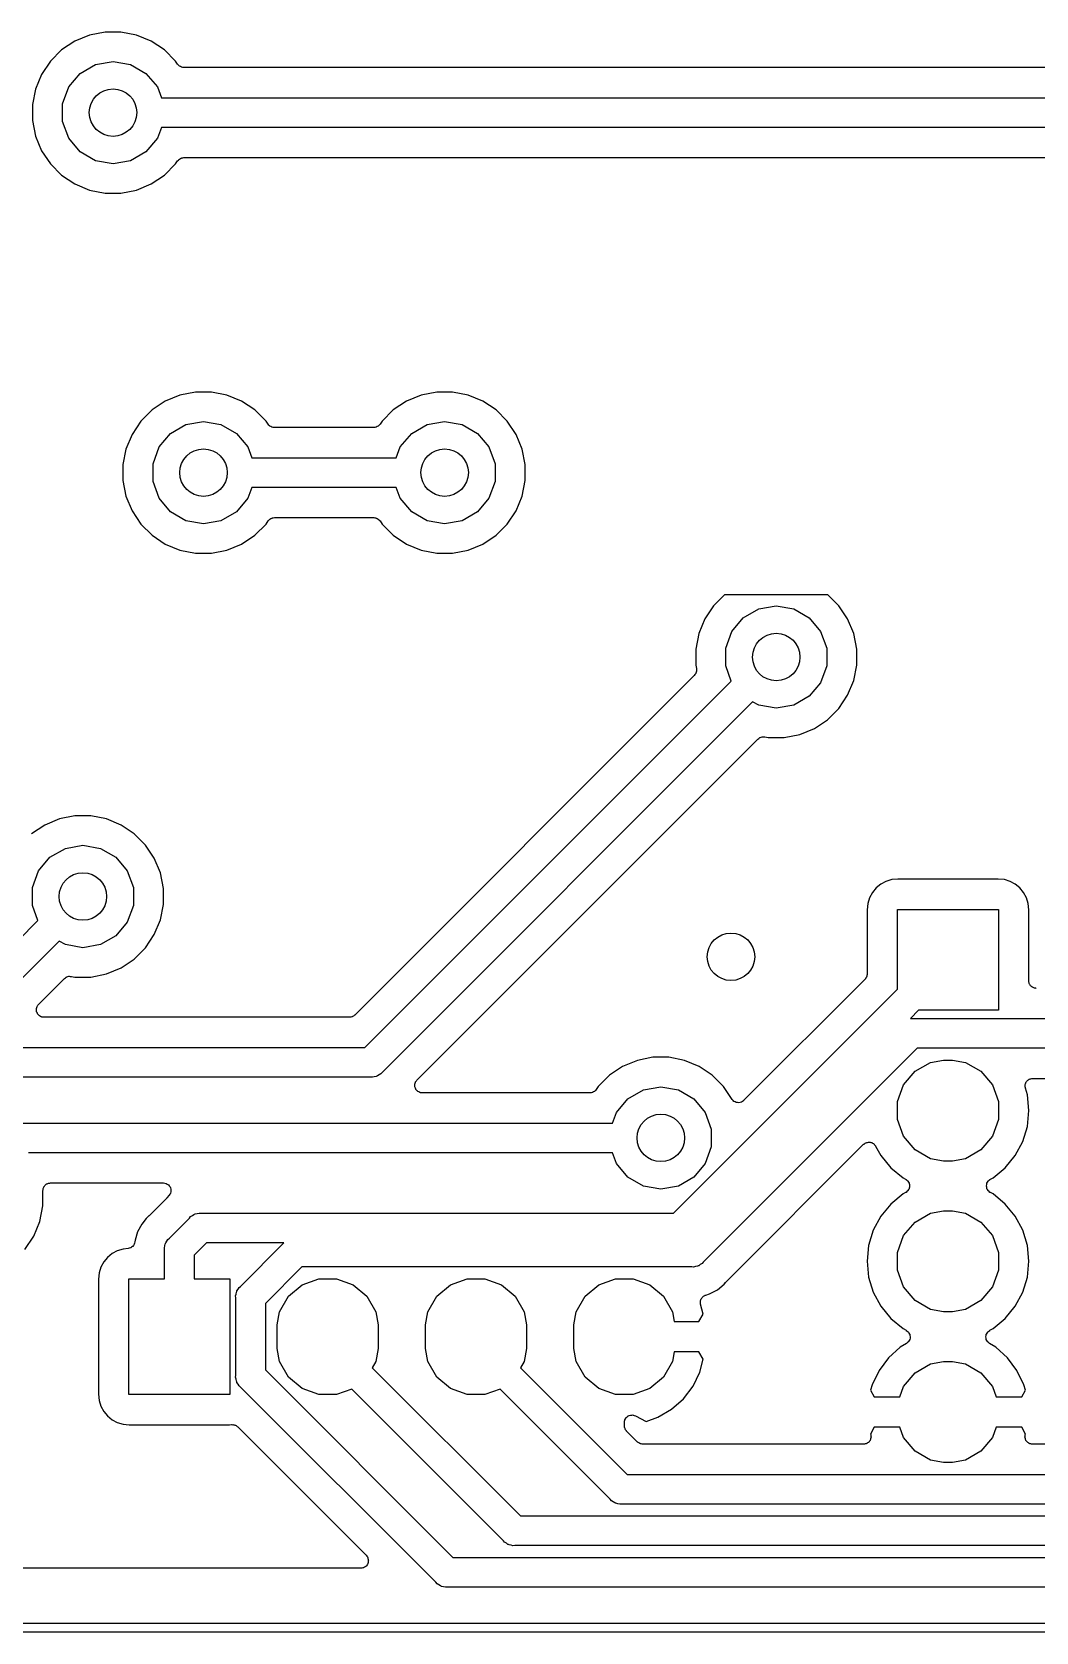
# Model space of a CAD drawing. Extents: x 92.1 to 192.1, y -135.1 to -45.9.
# Drawn here: x 114.71 to 131.63, y -135.07 to -108.12 of the extents above; entities that cross this region are included whole.
import ezdxf

# ---------------------------------------------------------------- set-up
doc = ezdxf.new("R2010")
doc.units = 0
doc.header["$MEASUREMENT"] = 0
doc.layers.add('BLACK', color=7, linetype='CONTINUOUS')

msp = doc.modelspace()

# ---------------------------------------------------------------- linework, layer by layer
at = {"layer": 'BLACK', "linetype": 'CONTINUOUS'}
for p, q in [((115.435, -108.271), (115.212, -108.419)), ((115.682, -108.168), (115.435, -108.271)), ((115.944, -108.116), (115.682, -108.168)), ((116.212, -108.116), (115.944, -108.116)), ((116.474, -108.168), (116.212, -108.116)), ((116.721, -108.271), (116.474, -108.168)), ((116.944, -108.419), (116.721, -108.271)), ((115.023, -108.608), (114.875, -108.831)), ((115.212, -108.419), (115.023, -108.608)), ((115.783, -108.663), (116.078, -108.611)), ((116.078, -108.611), (116.373, -108.663)), ((117.133, -108.608), (116.944, -108.419)), ((117.167, -108.66), (117.133, -108.608)), ((114.875, -108.831), (114.772, -109.078)), ((115.331, -109.042), (115.523, -108.813)), ((115.523, -108.813), (115.783, -108.663)), ((116.373, -108.663), (116.633, -108.813)), ((116.633, -108.813), (116.825, -109.042)), ((117.179, -108.673), (117.167, -108.66)), ((117.191, -108.686), (117.179, -108.673)), ((117.195, -108.688), (117.191, -108.686)), ((117.198, -108.691), (117.195, -108.688)), ((117.214, -108.699), (117.198, -108.691)), ((117.229, -108.708), (117.214, -108.699)), ((117.233, -108.709), (117.229, -108.708)), ((117.237, -108.711), (117.233, -108.709)), ((117.255, -108.713), (117.237, -108.711)), ((117.273, -108.716), (117.255, -108.713)), ((140.218, -108.716), (117.273, -108.716)), ((114.772, -109.078), (114.72, -109.34)), ((115.228, -109.324), (115.331, -109.042)), ((116.825, -109.042), (116.892, -109.224)), ((114.72, -109.34), (114.72, -109.608)), ((115.228, -109.624), (115.228, -109.324)), ((116.892, -109.224), (140.481, -109.224)), ((114.72, -109.608), (114.772, -109.87)), ((115.331, -109.906), (115.228, -109.624)), ((114.772, -109.87), (114.875, -110.117)), ((115.523, -110.135), (115.331, -109.906)), ((116.825, -109.906), (116.633, -110.135)), ((116.892, -109.724), (116.825, -109.906)), ((140.573, -109.724), (116.892, -109.724)), ((114.875, -110.117), (115.023, -110.34)), ((115.783, -110.285), (115.523, -110.135)), ((116.633, -110.135), (116.373, -110.285)), ((117.179, -110.275), (117.191, -110.262)), ((117.191, -110.262), (117.195, -110.26)), ((117.195, -110.26), (117.198, -110.257)), ((117.198, -110.257), (117.214, -110.249)), ((117.214, -110.249), (117.229, -110.24)), ((117.229, -110.24), (117.233, -110.239)), ((117.233, -110.239), (117.237, -110.237)), ((117.237, -110.237), (117.255, -110.235)), ((117.255, -110.235), (117.273, -110.232)), ((117.273, -110.232), (140.541, -110.232)), ((115.023, -110.34), (115.212, -110.529)), ((115.212, -110.529), (115.435, -110.677)), ((116.078, -110.337), (115.783, -110.285)), ((116.373, -110.285), (116.078, -110.337)), ((116.721, -110.677), (116.944, -110.529)), ((116.944, -110.529), (117.133, -110.34)), ((117.133, -110.34), (117.167, -110.288)), ((117.167, -110.288), (117.179, -110.275)), ((115.435, -110.677), (115.682, -110.78)), ((115.682, -110.78), (115.944, -110.832)), ((116.212, -110.832), (116.474, -110.78)), ((116.474, -110.78), (116.721, -110.677)), ((115.944, -110.832), (116.212, -110.832)), ((117.206, -114.234), (116.959, -114.337)), ((117.468, -114.182), (117.206, -114.234)), ((117.736, -114.182), (117.468, -114.182)), ((117.998, -114.234), (117.736, -114.182)), ((118.245, -114.337), (117.998, -114.234)), ((121.27, -114.234), (121.023, -114.337)), ((121.532, -114.182), (121.27, -114.234)), ((121.8, -114.182), (121.532, -114.182)), ((122.062, -114.234), (121.8, -114.182)), ((122.309, -114.337), (122.062, -114.234)), ((116.736, -114.485), (116.547, -114.674)), ((116.959, -114.337), (116.736, -114.485)), ((118.468, -114.485), (118.245, -114.337)), ((118.657, -114.674), (118.468, -114.485)), ((120.8, -114.485), (120.611, -114.674)), ((121.023, -114.337), (120.8, -114.485)), ((122.532, -114.485), (122.309, -114.337)), ((122.721, -114.674), (122.532, -114.485)), ((116.547, -114.674), (116.399, -114.897)), ((117.047, -114.879), (117.307, -114.729)), ((117.307, -114.729), (117.602, -114.677)), ((117.602, -114.677), (117.897, -114.729)), ((117.897, -114.729), (118.157, -114.879)), ((118.691, -114.726), (118.657, -114.674)), ((118.703, -114.739), (118.691, -114.726)), ((118.715, -114.752), (118.703, -114.739)), ((118.719, -114.754), (118.715, -114.752)), ((118.722, -114.757), (118.719, -114.754)), ((118.738, -114.765), (118.722, -114.757)), ((118.753, -114.774), (118.738, -114.765)), ((118.757, -114.775), (118.753, -114.774)), ((118.761, -114.777), (118.757, -114.775)), ((118.779, -114.779), (118.761, -114.777)), ((118.797, -114.782), (118.779, -114.779)), ((120.471, -114.782), (118.797, -114.782)), ((120.489, -114.779), (120.471, -114.782)), ((120.507, -114.777), (120.489, -114.779)), ((120.511, -114.775), (120.507, -114.777)), ((120.515, -114.774), (120.511, -114.775)), ((120.53, -114.765), (120.515, -114.774)), ((120.546, -114.757), (120.53, -114.765)), ((120.549, -114.754), (120.546, -114.757)), ((120.553, -114.752), (120.549, -114.754)), ((120.565, -114.739), (120.553, -114.752)), ((120.577, -114.726), (120.565, -114.739)), ((120.611, -114.674), (120.577, -114.726)), ((121.111, -114.879), (121.371, -114.729)), ((121.371, -114.729), (121.666, -114.677)), ((121.666, -114.677), (121.961, -114.729)), ((121.961, -114.729), (122.221, -114.879)), ((122.869, -114.897), (122.721, -114.674)), ((116.399, -114.897), (116.296, -115.144)), ((116.752, -115.39), (116.855, -115.108)), ((116.855, -115.108), (117.047, -114.879)), ((118.157, -114.879), (118.349, -115.108)), ((118.349, -115.108), (118.416, -115.29)), ((120.852, -115.29), (120.919, -115.108)), ((120.919, -115.108), (121.111, -114.879)), ((122.221, -114.879), (122.413, -115.108)), ((122.413, -115.108), (122.516, -115.39)), ((122.972, -115.144), (122.869, -114.897)), ((116.296, -115.144), (116.244, -115.406)), ((118.416, -115.29), (120.852, -115.29)), ((123.024, -115.406), (122.972, -115.144)), ((116.244, -115.406), (116.244, -115.674)), ((116.752, -115.69), (116.752, -115.39)), ((122.516, -115.39), (122.516, -115.69)), ((123.024, -115.674), (123.024, -115.406)), ((116.244, -115.674), (116.296, -115.936)), ((116.855, -115.972), (116.752, -115.69)), ((118.416, -115.79), (118.349, -115.972)), ((120.852, -115.79), (118.416, -115.79)), ((120.919, -115.972), (120.852, -115.79)), ((122.516, -115.69), (122.413, -115.972)), ((122.972, -115.936), (123.024, -115.674)), ((116.296, -115.936), (116.399, -116.183)), ((116.399, -116.183), (116.547, -116.406)), ((117.047, -116.201), (116.855, -115.972)), ((118.349, -115.972), (118.157, -116.201)), ((121.111, -116.201), (120.919, -115.972)), ((122.413, -115.972), (122.221, -116.201)), ((122.721, -116.406), (122.869, -116.183)), ((122.869, -116.183), (122.972, -115.936)), ((116.547, -116.406), (116.736, -116.595)), ((117.307, -116.351), (117.047, -116.201)), ((117.602, -116.403), (117.307, -116.351)), ((117.897, -116.351), (117.602, -116.403)), ((118.157, -116.201), (117.897, -116.351)), ((118.468, -116.595), (118.657, -116.406)), ((118.657, -116.406), (118.691, -116.354)), ((118.691, -116.354), (118.703, -116.341)), ((118.703, -116.341), (118.715, -116.328)), ((118.715, -116.328), (118.719, -116.326)), ((118.719, -116.326), (118.722, -116.323)), ((118.722, -116.323), (118.738, -116.315)), ((118.738, -116.315), (118.753, -116.306)), ((118.753, -116.306), (118.757, -116.305)), ((118.757, -116.305), (118.761, -116.303)), ((118.761, -116.303), (118.779, -116.301)), ((118.779, -116.301), (118.797, -116.298)), ((118.797, -116.298), (120.471, -116.298)), ((120.471, -116.298), (120.489, -116.301)), ((120.489, -116.301), (120.507, -116.303)), ((120.507, -116.303), (120.511, -116.305)), ((120.511, -116.305), (120.515, -116.306)), ((120.515, -116.306), (120.53, -116.315)), ((120.53, -116.315), (120.546, -116.323)), ((120.546, -116.323), (120.549, -116.326)), ((120.549, -116.326), (120.553, -116.328)), ((120.553, -116.328), (120.565, -116.341)), ((120.565, -116.341), (120.577, -116.354)), ((120.577, -116.354), (120.611, -116.406)), ((120.611, -116.406), (120.8, -116.595)), ((121.371, -116.351), (121.111, -116.201)), ((121.666, -116.403), (121.371, -116.351)), ((121.961, -116.351), (121.666, -116.403)), ((122.221, -116.201), (121.961, -116.351)), ((122.532, -116.595), (122.721, -116.406)), ((116.736, -116.595), (116.959, -116.743)), ((118.245, -116.743), (118.468, -116.595)), ((120.8, -116.595), (121.023, -116.743)), ((122.309, -116.743), (122.532, -116.595)), ((116.959, -116.743), (117.206, -116.846)), ((117.206, -116.846), (117.468, -116.898)), ((117.468, -116.898), (117.736, -116.898)), ((117.736, -116.898), (117.998, -116.846)), ((117.998, -116.846), (118.245, -116.743)), ((121.023, -116.743), (121.27, -116.846)), ((121.27, -116.846), (121.532, -116.898)), ((121.532, -116.898), (121.8, -116.898)), ((121.8, -116.898), (122.062, -116.846)), ((122.062, -116.846), (122.309, -116.743)), ((126.2, -117.782), (126.052, -118.005)), ((126.384, -117.598), (126.2, -117.782)), ((128.125, -117.598), (126.384, -117.598)), ((126.96, -117.837), (127.255, -117.785)), ((127.255, -117.785), (127.55, -117.837)), ((128.31, -117.782), (128.125, -117.598)), ((128.39, -117.902), (128.31, -117.782)), ((126.052, -118.005), (125.949, -118.252)), ((126.507, -118.216), (126.7, -117.987)), ((126.7, -117.987), (126.96, -117.837)), ((127.55, -117.837), (127.81, -117.987)), ((127.81, -117.987), (128.002, -118.216)), ((128.458, -118.005), (128.39, -117.902)), ((128.39, -117.902), (128.39, -117.902)), ((128.561, -118.252), (128.458, -118.005)), ((125.949, -118.252), (125.897, -118.514)), ((126.405, -118.498), (126.507, -118.216)), ((128.002, -118.216), (128.105, -118.498)), ((128.613, -118.514), (128.561, -118.252)), ((125.897, -118.514), (125.897, -118.782)), ((126.405, -118.798), (126.405, -118.498)), ((128.105, -118.498), (128.105, -118.798)), ((128.613, -118.782), (128.613, -118.514)), ((125.897, -118.782), (125.909, -118.842)), ((125.91, -118.886), (125.904, -118.903)), ((125.909, -118.842), (125.909, -118.86)), ((125.909, -118.86), (125.911, -118.878)), ((125.911, -118.878), (125.91, -118.882)), ((125.91, -118.882), (125.91, -118.886)), ((126.497, -119.052), (126.405, -118.798)), ((128.105, -118.798), (128.002, -119.08)), ((128.561, -119.044), (128.613, -118.782)), ((125.874, -118.957), (120.15, -124.681)), ((120.323, -125.226), (126.497, -119.052)), ((125.885, -118.942), (125.874, -118.957)), ((125.896, -118.928), (125.885, -118.942)), ((125.897, -118.924), (125.896, -118.928)), ((125.9, -118.921), (125.897, -118.924)), ((125.904, -118.903), (125.9, -118.921)), ((128.002, -119.08), (127.81, -119.309)), ((128.458, -119.291), (128.561, -119.044)), ((126.857, -119.4), (120.611, -125.645)), ((126.96, -119.459), (126.857, -119.4)), ((127.81, -119.309), (127.55, -119.459)), ((128.31, -119.514), (128.458, -119.291)), ((127.255, -119.511), (126.96, -119.459)), ((127.55, -119.459), (127.255, -119.511)), ((128.121, -119.703), (128.31, -119.514)), ((127.389, -120.006), (127.651, -119.954)), ((127.651, -119.954), (127.898, -119.851)), ((127.898, -119.851), (128.121, -119.703)), ((121.2, -125.775), (126.946, -120.029)), ((126.946, -120.029), (126.961, -120.018)), ((126.961, -120.018), (126.975, -120.007)), ((126.975, -120.007), (126.979, -120.006)), ((126.979, -120.006), (126.982, -120.003)), ((126.982, -120.003), (127, -119.999)), ((127, -119.999), (127.017, -119.993)), ((127.017, -119.993), (127.021, -119.993)), ((127.021, -119.993), (127.025, -119.992)), ((127.025, -119.992), (127.043, -119.994)), ((127.043, -119.994), (127.061, -119.994)), ((127.061, -119.994), (127.121, -120.006)), ((127.121, -120.006), (127.389, -120.006)), ((114.927, -121.479), (114.704, -121.627)), ((115.174, -121.376), (114.927, -121.479)), ((115.436, -121.324), (115.174, -121.376)), ((115.704, -121.324), (115.436, -121.324)), ((115.966, -121.376), (115.704, -121.324)), ((116.213, -121.479), (115.966, -121.376)), ((116.436, -121.627), (116.213, -121.479)), ((115.275, -121.871), (115.57, -121.819)), ((115.57, -121.819), (115.865, -121.871)), ((116.625, -121.816), (116.436, -121.627)), ((116.773, -122.039), (116.625, -121.816)), ((114.823, -122.25), (115.015, -122.021)), ((115.015, -122.021), (115.275, -121.871)), ((115.865, -121.871), (116.125, -122.021)), ((116.125, -122.021), (116.317, -122.25)), ((116.876, -122.286), (116.773, -122.039)), ((114.72, -122.532), (114.823, -122.25)), ((116.317, -122.25), (116.42, -122.532)), ((116.928, -122.548), (116.876, -122.286)), ((129.306, -122.388), (129.2, -122.398)), ((130.993, -122.388), (129.306, -122.388)), ((131.099, -122.398), (130.993, -122.388)), ((114.72, -122.832), (114.72, -122.532)), ((116.42, -122.532), (116.42, -122.832)), ((116.928, -122.816), (116.928, -122.548)), ((128.875, -122.615), (128.828, -122.703)), ((128.939, -122.538), (128.875, -122.615)), ((129.016, -122.474), (128.939, -122.538)), ((129.104, -122.427), (129.016, -122.474)), ((129.2, -122.398), (129.104, -122.427)), ((131.195, -122.427), (131.099, -122.398)), ((131.283, -122.474), (131.195, -122.427)), ((131.361, -122.538), (131.283, -122.474)), ((131.424, -122.615), (131.361, -122.538)), ((131.471, -122.703), (131.424, -122.615)), ((114.812, -123.086), (114.72, -122.832)), ((116.42, -122.832), (116.317, -123.114)), ((116.876, -123.078), (116.928, -122.816)), ((128.799, -122.799), (128.789, -122.905)), ((128.789, -122.905), (128.789, -123.985)), ((128.828, -122.703), (128.799, -122.799)), ((129.3, -124.245), (129.3, -122.899)), ((129.3, -122.899), (131, -122.899)), ((131, -122.899), (131, -124.599)), ((131.5, -122.799), (131.471, -122.703)), ((131.511, -122.905), (131.5, -122.799)), ((131.511, -124.104), (131.511, -122.905)), ((114.134, -123.764), (114.812, -123.086)), ((116.317, -123.114), (116.125, -123.343)), ((116.773, -123.325), (116.876, -123.078)), ((115.172, -123.434), (114.423, -124.183)), ((115.275, -123.493), (115.172, -123.434)), ((116.125, -123.343), (115.865, -123.493)), ((116.625, -123.548), (116.773, -123.325)), ((115.57, -123.545), (115.275, -123.493)), ((115.865, -123.493), (115.57, -123.545)), ((116.213, -123.885), (116.436, -123.737)), ((116.436, -123.737), (116.625, -123.548)), ((115.704, -124.04), (115.966, -123.988)), ((115.966, -123.988), (116.213, -123.885)), ((128.788, -123.996), (128.784, -124.012)), ((128.789, -123.985), (128.788, -123.991)), ((128.788, -123.991), (128.788, -123.996)), ((114.823, -124.501), (115.261, -124.063)), ((115.261, -124.063), (115.276, -124.052)), ((115.276, -124.052), (115.29, -124.041)), ((115.29, -124.041), (115.294, -124.04)), ((115.294, -124.04), (115.297, -124.037)), ((115.297, -124.037), (115.315, -124.033)), ((115.315, -124.033), (115.332, -124.027)), ((115.332, -124.027), (115.336, -124.027)), ((115.336, -124.027), (115.34, -124.026)), ((115.34, -124.026), (115.358, -124.028)), ((115.358, -124.028), (115.376, -124.028)), ((115.376, -124.028), (115.436, -124.04)), ((115.436, -124.04), (115.704, -124.04)), ((125.525, -128.02), (129.3, -124.245)), ((128.751, -124.075), (126.705, -126.121)), ((128.755, -124.071), (128.751, -124.075)), ((128.759, -124.067), (128.755, -124.071)), ((128.767, -124.053), (128.759, -124.067)), ((128.777, -124.039), (128.767, -124.053)), ((128.778, -124.034), (128.777, -124.039)), ((128.781, -124.029), (128.778, -124.034)), ((128.784, -124.012), (128.781, -124.029)), ((131.513, -124.115), (131.511, -124.104)), ((131.513, -124.126), (131.513, -124.115)), ((131.516, -124.136), (131.513, -124.126)), ((131.518, -124.147), (131.516, -124.136)), ((131.524, -124.157), (131.518, -124.147)), ((131.528, -124.167), (131.524, -124.157)), ((131.535, -124.176), (131.528, -124.167)), ((131.54, -124.185), (131.535, -124.176)), ((131.549, -124.193), (131.54, -124.185)), ((131.556, -124.201), (131.549, -124.193)), ((131.566, -124.207), (131.556, -124.201)), ((131.574, -124.214), (131.566, -124.207)), ((131.585, -124.218), (131.574, -124.214)), ((131.594, -124.223), (131.585, -124.218)), ((131.605, -124.225), (131.594, -124.223)), ((131.616, -124.229), (131.605, -124.225)), ((131.627, -124.229), (131.616, -124.229)), ((131.638, -124.231), (131.627, -124.229)), ((114.793, -124.553), (114.797, -124.537)), ((114.797, -124.537), (114.801, -124.533)), ((114.801, -124.533), (114.803, -124.527)), ((114.803, -124.527), (114.813, -124.515)), ((114.813, -124.515), (114.823, -124.501)), ((114.786, -124.58), (114.788, -124.575)), ((114.788, -124.596), (114.786, -124.58)), ((114.788, -124.569), (114.793, -124.553)), ((114.788, -124.575), (114.788, -124.569)), ((114.788, -124.613), (114.788, -124.596)), ((114.789, -124.618), (114.788, -124.613)), ((114.79, -124.624), (114.789, -124.618)), ((114.797, -124.639), (114.79, -124.624)), ((114.803, -124.654), (114.797, -124.639)), ((114.806, -124.659), (114.803, -124.654)), ((114.809, -124.664), (114.806, -124.659)), ((114.82, -124.676), (114.809, -124.664)), ((114.831, -124.688), (114.82, -124.676)), ((114.836, -124.691), (114.831, -124.688)), ((114.84, -124.695), (114.836, -124.691)), ((114.855, -124.702), (114.84, -124.695)), ((114.869, -124.71), (114.855, -124.702)), ((114.875, -124.711), (114.869, -124.71)), ((114.88, -124.714), (114.875, -124.711)), ((114.896, -124.715), (114.88, -124.714)), ((114.913, -124.718), (114.896, -124.715)), ((120.06, -124.718), (114.913, -124.718)), ((120.066, -124.717), (120.06, -124.718)), ((120.071, -124.718), (120.066, -124.717)), ((120.087, -124.713), (120.071, -124.718)), ((120.104, -124.71), (120.087, -124.713)), ((120.109, -124.708), (120.104, -124.71)), ((120.114, -124.706), (120.109, -124.708)), ((120.128, -124.697), (120.114, -124.706)), ((120.142, -124.688), (120.128, -124.697)), ((120.146, -124.684), (120.142, -124.688)), ((120.15, -124.681), (120.146, -124.684)), ((129.653, -124.599), (129.515, -124.737)), ((129.515, -124.737), (129.536, -124.739)), ((129.536, -124.739), (141.234, -124.739)), ((131, -124.599), (129.653, -124.599)), ((112.533, -125.226), (120.323, -125.226)), ((129.629, -125.239), (126.025, -128.843)), ((141.326, -125.239), (129.629, -125.239)), ((124.666, -125.547), (124.444, -125.695)), ((124.914, -125.444), (124.666, -125.547)), ((125.176, -125.392), (124.914, -125.444)), ((125.443, -125.392), (125.176, -125.392)), ((125.706, -125.444), (125.443, -125.392)), ((125.953, -125.547), (125.706, -125.444)), ((126.175, -125.695), (125.953, -125.547)), ((129.402, -125.857), (129.595, -125.628)), ((129.595, -125.628), (129.854, -125.478)), ((129.854, -125.478), (130.075, -125.439)), ((130.075, -125.439), (130.224, -125.439)), ((130.224, -125.439), (130.445, -125.478)), ((130.445, -125.478), (130.704, -125.628)), ((130.704, -125.628), (130.897, -125.857)), ((120.416, -125.726), (112.626, -125.726)), ((120.449, -125.729), (120.416, -125.726)), ((120.481, -125.72), (120.449, -125.729)), ((120.514, -125.715), (120.481, -125.72)), ((120.523, -125.709), (120.514, -125.715)), ((120.534, -125.706), (120.523, -125.709)), ((120.561, -125.687), (120.534, -125.706)), ((120.59, -125.67), (120.561, -125.687)), ((120.611, -125.645), (120.59, -125.67)), ((121.163, -125.854), (121.164, -125.849)), ((121.164, -125.871), (121.163, -125.854)), ((121.164, -125.843), (121.17, -125.828)), ((121.164, -125.849), (121.164, -125.843)), ((121.164, -125.887), (121.164, -125.871)), ((121.166, -125.892), (121.164, -125.887)), ((121.167, -125.898), (121.166, -125.892)), ((121.174, -125.913), (121.167, -125.898)), ((121.17, -125.828), (121.174, -125.811)), ((121.174, -125.811), (121.177, -125.807)), ((121.177, -125.807), (121.179, -125.802)), ((121.179, -125.802), (121.19, -125.789)), ((121.19, -125.789), (121.2, -125.775)), ((124.255, -125.884), (124.221, -125.936)), ((124.444, -125.695), (124.255, -125.884)), ((125.015, -125.939), (125.31, -125.887)), ((125.31, -125.887), (125.605, -125.939)), ((126.365, -125.884), (126.175, -125.695)), ((126.51, -126.102), (126.365, -125.884)), ((129.3, -126.139), (129.402, -125.857)), ((130.897, -125.857), (131, -126.139)), ((131.449, -125.867), (131.45, -125.859)), ((131.45, -125.881), (131.449, -125.867)), ((131.45, -125.852), (131.455, -125.838)), ((131.45, -125.859), (131.45, -125.852)), ((131.45, -125.896), (131.45, -125.881)), ((131.453, -125.903), (131.45, -125.896)), ((131.455, -125.838), (131.459, -125.824)), ((131.459, -125.824), (131.463, -125.818)), ((131.463, -125.818), (131.466, -125.81)), ((131.466, -125.81), (131.475, -125.799)), ((131.475, -125.799), (131.483, -125.787)), ((131.483, -125.787), (131.489, -125.782)), ((131.489, -125.782), (131.494, -125.777)), ((131.494, -125.777), (131.506, -125.769)), ((131.506, -125.769), (131.518, -125.761)), ((131.518, -125.761), (131.525, -125.758)), ((131.525, -125.758), (131.532, -125.754)), ((131.532, -125.754), (131.546, -125.752)), ((131.546, -125.752), (131.56, -125.748)), ((131.56, -125.748), (131.568, -125.748)), ((131.568, -125.748), (131.576, -125.747)), ((131.576, -125.747), (140.191, -125.747)), ((121.179, -125.929), (121.174, -125.913)), ((121.183, -125.933), (121.179, -125.929)), ((121.185, -125.938), (121.183, -125.933)), ((121.197, -125.95), (121.185, -125.938)), ((121.208, -125.962), (121.197, -125.95)), ((121.213, -125.965), (121.208, -125.962)), ((121.217, -125.969), (121.213, -125.965)), ((121.232, -125.976), (121.217, -125.969)), ((121.246, -125.985), (121.232, -125.976)), ((121.251, -125.985), (121.246, -125.985)), ((121.257, -125.988), (121.251, -125.985)), ((121.273, -125.989), (121.257, -125.988)), ((121.289, -125.992), (121.273, -125.989)), ((124.115, -125.992), (121.289, -125.992)), ((124.133, -125.989), (124.115, -125.992)), ((124.151, -125.987), (124.133, -125.989)), ((124.154, -125.985), (124.151, -125.987)), ((124.159, -125.985), (124.154, -125.985)), ((124.174, -125.976), (124.159, -125.985)), ((124.19, -125.968), (124.174, -125.976)), ((124.193, -125.965), (124.19, -125.968)), ((124.197, -125.962), (124.193, -125.965)), ((124.208, -125.949), (124.197, -125.962)), ((124.221, -125.936), (124.208, -125.949)), ((124.562, -126.319), (124.755, -126.089)), ((124.755, -126.089), (125.015, -125.939)), ((125.605, -125.939), (125.865, -126.089)), ((125.865, -126.089), (126.057, -126.319)), ((126.511, -126.103), (126.51, -126.102)), ((126.511, -126.104), (126.511, -126.103)), ((126.526, -126.119), (126.511, -126.104)), ((126.54, -126.134), (126.526, -126.119)), ((126.542, -126.134), (126.54, -126.134)), ((126.543, -126.135), (126.542, -126.134)), ((126.561, -126.144), (126.543, -126.135)), ((126.58, -126.153), (126.561, -126.144)), ((126.581, -126.153), (126.58, -126.153)), ((126.583, -126.154), (126.581, -126.153)), ((126.603, -126.156), (126.583, -126.154)), ((126.624, -126.158), (126.603, -126.156)), ((126.625, -126.158), (126.624, -126.158)), ((126.627, -126.158), (126.625, -126.158)), ((126.646, -126.153), (126.627, -126.158)), ((126.667, -126.148), (126.646, -126.153)), ((126.668, -126.147), (126.667, -126.148)), ((126.669, -126.146), (126.668, -126.147)), ((126.686, -126.135), (126.669, -126.146)), ((126.703, -126.123), (126.686, -126.135)), ((126.704, -126.122), (126.703, -126.123)), ((126.705, -126.121), (126.704, -126.122)), ((129.3, -126.439), (129.3, -126.139)), ((131, -126.139), (131, -126.439)), ((131.454, -125.911), (131.453, -125.903)), ((131.488, -126.023), (131.454, -125.911)), ((131.514, -126.289), (131.488, -126.023)), ((124.496, -126.5), (124.562, -126.319)), ((126.057, -126.319), (126.16, -126.6)), ((131.488, -126.555), (131.514, -126.289)), ((114.561, -126.5), (124.496, -126.5)), ((126.16, -126.6), (126.16, -126.9)), ((129.402, -126.72), (129.3, -126.439)), ((131, -126.439), (130.897, -126.72)), ((131.41, -126.811), (131.488, -126.555)), ((126.16, -126.9), (126.057, -127.182)), ((126.407, -129.179), (128.728, -126.858)), ((128.728, -126.858), (128.735, -126.854)), ((128.735, -126.854), (128.74, -126.848)), ((128.74, -126.848), (128.752, -126.841)), ((128.752, -126.841), (128.764, -126.833)), ((128.764, -126.833), (128.772, -126.831)), ((128.772, -126.831), (128.779, -126.827)), ((128.779, -126.827), (128.793, -126.825)), ((128.793, -126.825), (128.807, -126.821)), ((128.807, -126.821), (128.815, -126.822)), ((128.815, -126.822), (128.822, -126.821)), ((128.822, -126.821), (128.836, -126.824)), ((128.836, -126.824), (128.851, -126.825)), ((128.851, -126.825), (128.858, -126.828)), ((128.858, -126.828), (128.865, -126.83)), ((128.865, -126.83), (128.878, -126.838)), ((128.878, -126.838), (128.891, -126.844)), ((128.891, -126.844), (128.896, -126.849)), ((128.896, -126.849), (128.903, -126.853)), ((128.903, -126.853), (128.912, -126.865)), ((128.912, -126.865), (128.922, -126.875)), ((128.922, -126.875), (128.925, -126.882)), ((128.925, -126.882), (128.93, -126.888)), ((128.93, -126.888), (129.015, -127.047)), ((129.595, -126.95), (129.402, -126.72)), ((129.854, -127.1), (129.595, -126.95)), ((130.704, -126.95), (130.445, -127.1)), ((130.897, -126.72), (130.704, -126.95)), ((131.284, -127.047), (131.41, -126.811)), ((124.496, -127), (114.653, -127)), ((124.562, -127.182), (124.496, -127)), ((124.755, -127.411), (124.562, -127.182)), ((126.057, -127.182), (125.865, -127.411)), ((129.015, -127.047), (129.185, -127.254)), ((130.075, -127.139), (129.854, -127.1)), ((130.224, -127.139), (130.075, -127.139)), ((130.445, -127.1), (130.224, -127.139)), ((131.114, -127.254), (131.284, -127.047)), ((114.97, -127.521), (114.98, -127.516)), ((114.98, -127.516), (114.991, -127.514)), ((114.991, -127.514), (115.001, -127.51)), ((115.001, -127.51), (115.012, -127.51)), ((115.012, -127.51), (115.023, -127.508)), ((115.023, -127.508), (116.928, -127.508)), ((116.928, -127.508), (116.929, -127.508)), ((116.929, -127.508), (116.929, -127.508)), ((116.929, -127.508), (116.95, -127.512)), ((116.95, -127.512), (116.971, -127.516)), ((116.971, -127.516), (116.972, -127.516)), ((116.972, -127.516), (116.973, -127.516)), ((116.973, -127.516), (116.991, -127.527)), ((125.015, -127.561), (124.755, -127.411)), ((125.865, -127.411), (125.605, -127.561)), ((129.185, -127.254), (129.391, -127.423)), ((129.391, -127.423), (129.435, -127.447)), ((129.435, -127.447), (129.439, -127.449)), ((129.439, -127.449), (129.442, -127.451)), ((129.442, -127.451), (129.456, -127.463)), ((129.456, -127.463), (129.47, -127.474)), ((129.47, -127.474), (129.472, -127.478)), ((129.472, -127.478), (129.475, -127.48)), ((129.475, -127.48), (129.484, -127.496)), ((129.484, -127.496), (129.493, -127.511)), ((129.493, -127.511), (129.494, -127.516)), ((129.494, -127.516), (129.496, -127.519)), ((130.803, -127.519), (130.805, -127.516)), ((130.805, -127.516), (130.806, -127.511)), ((130.806, -127.511), (130.815, -127.496)), ((130.815, -127.496), (130.824, -127.48)), ((130.824, -127.48), (130.827, -127.478)), ((130.827, -127.478), (130.829, -127.474)), ((130.829, -127.474), (130.843, -127.463)), ((130.843, -127.463), (130.857, -127.451)), ((130.857, -127.451), (130.861, -127.449)), ((130.861, -127.449), (130.864, -127.447)), ((130.864, -127.447), (130.908, -127.423)), ((130.908, -127.423), (131.114, -127.254)), ((114.896, -127.635), (114.898, -127.624)), ((114.896, -127.896), (114.896, -127.635)), ((114.898, -127.613), (114.902, -127.603)), ((114.898, -127.624), (114.898, -127.613)), ((114.902, -127.603), (114.904, -127.592)), ((114.904, -127.592), (114.909, -127.582)), ((114.909, -127.582), (114.913, -127.572)), ((114.913, -127.572), (114.92, -127.563)), ((114.92, -127.563), (114.926, -127.554)), ((114.926, -127.554), (114.934, -127.546)), ((114.934, -127.546), (114.941, -127.538)), ((114.941, -127.538), (114.951, -127.532)), ((114.951, -127.532), (114.959, -127.525)), ((114.959, -127.525), (114.97, -127.521)), ((116.983, -127.765), (116.69, -128.057)), ((116.986, -127.76), (116.983, -127.765)), ((116.991, -127.756), (116.986, -127.76)), ((116.991, -127.527), (117.01, -127.538)), ((117.019, -127.722), (116.991, -127.756)), ((117.01, -127.538), (117.01, -127.538)), ((117.01, -127.538), (117.011, -127.539)), ((117.011, -127.539), (117.024, -127.555)), ((117.023, -127.716), (117.019, -127.721)), ((117.019, -127.721), (117.019, -127.722)), ((117.037, -127.7), (117.023, -127.716)), ((117.024, -127.555), (117.038, -127.572)), ((117.038, -127.699), (117.037, -127.699)), ((117.037, -127.699), (117.037, -127.7)), ((117.038, -127.572), (117.038, -127.572)), ((117.038, -127.572), (117.039, -127.573)), ((117.045, -127.679), (117.038, -127.699)), ((117.039, -127.573), (117.046, -127.593)), ((117.053, -127.659), (117.045, -127.679)), ((117.046, -127.593), (117.053, -127.613)), ((117.053, -127.613), (117.053, -127.614)), ((117.053, -127.614), (117.053, -127.614)), ((117.053, -127.614), (117.053, -127.636)), ((117.053, -127.636), (117.053, -127.657)), ((117.053, -127.657), (117.053, -127.658)), ((117.053, -127.658), (117.053, -127.659)), ((125.31, -127.613), (125.015, -127.561)), ((125.605, -127.561), (125.31, -127.613)), ((129.391, -127.694), (129.185, -127.864)), ((129.435, -127.671), (129.391, -127.694)), ((129.439, -127.668), (129.435, -127.671)), ((129.442, -127.667), (129.439, -127.668)), ((129.456, -127.655), (129.442, -127.667)), ((129.47, -127.644), (129.456, -127.655)), ((129.472, -127.64), (129.47, -127.644)), ((129.475, -127.637), (129.472, -127.64)), ((129.484, -127.621), (129.475, -127.637)), ((129.493, -127.606), (129.484, -127.621)), ((129.494, -127.602), (129.493, -127.606)), ((129.496, -127.598), (129.494, -127.602)), ((129.496, -127.519), (129.499, -127.537)), ((129.499, -127.581), (129.496, -127.598)), ((129.499, -127.537), (129.502, -127.555)), ((129.502, -127.563), (129.499, -127.581)), ((129.502, -127.555), (129.502, -127.559)), ((129.502, -127.559), (129.502, -127.563)), ((130.797, -127.555), (130.801, -127.537)), ((130.797, -127.559), (130.797, -127.555)), ((130.797, -127.563), (130.797, -127.559)), ((130.801, -127.581), (130.797, -127.563)), ((130.801, -127.537), (130.803, -127.519)), ((130.803, -127.598), (130.801, -127.581)), ((130.805, -127.602), (130.803, -127.598)), ((130.806, -127.606), (130.805, -127.602)), ((130.815, -127.621), (130.806, -127.606)), ((130.824, -127.637), (130.815, -127.621)), ((130.827, -127.64), (130.824, -127.637)), ((130.829, -127.644), (130.827, -127.64)), ((130.843, -127.655), (130.829, -127.644)), ((130.857, -127.667), (130.843, -127.655)), ((130.861, -127.668), (130.857, -127.667)), ((130.864, -127.671), (130.861, -127.668)), ((130.908, -127.694), (130.864, -127.671)), ((131.114, -127.864), (130.908, -127.694)), ((114.844, -128.158), (114.896, -127.896)), ((117.415, -128.059), (117.442, -128.04)), ((117.442, -128.04), (117.453, -128.037)), ((117.453, -128.037), (117.463, -128.031)), ((117.463, -128.031), (117.495, -128.026)), ((117.495, -128.026), (117.527, -128.017)), ((117.527, -128.017), (117.56, -128.02)), ((117.56, -128.02), (125.525, -128.02)), ((129.185, -127.864), (129.015, -128.071)), ((129.595, -128.168), (129.854, -128.018)), ((129.854, -128.018), (130.075, -127.979)), ((130.075, -127.979), (130.224, -127.979)), ((130.224, -127.979), (130.445, -128.018)), ((130.445, -128.018), (130.704, -128.168)), ((131.284, -128.071), (131.114, -127.864)), ((114.741, -128.405), (114.844, -128.158)), ((116.562, -128.201), (116.492, -128.332)), ((116.637, -128.109), (116.562, -128.201)), ((116.657, -128.085), (116.637, -128.109)), ((116.637, -128.109), (116.637, -128.109)), ((116.681, -128.065), (116.657, -128.085)), ((116.685, -128.061), (116.681, -128.065)), ((116.69, -128.057), (116.685, -128.061)), ((117.027, -128.439), (117.365, -128.101)), ((117.365, -128.101), (117.386, -128.076)), ((117.386, -128.076), (117.415, -128.059)), ((128.889, -128.307), (128.811, -128.563)), ((129.015, -128.071), (128.889, -128.307)), ((129.402, -128.397), (129.595, -128.168)), ((130.704, -128.168), (130.897, -128.397)), ((131.41, -128.307), (131.284, -128.071)), ((131.488, -128.563), (131.41, -128.307)), ((114.593, -128.628), (114.741, -128.405)), ((116.391, -128.591), (116.375, -128.603)), ((116.408, -128.579), (116.391, -128.591)), ((116.409, -128.578), (116.408, -128.579)), ((116.41, -128.577), (116.409, -128.578)), ((116.422, -128.56), (116.41, -128.577)), ((116.434, -128.543), (116.422, -128.56)), ((116.435, -128.542), (116.434, -128.543)), ((116.44, -128.521), (116.435, -128.541)), ((116.435, -128.541), (116.435, -128.542)), ((116.446, -128.501), (116.44, -128.521)), ((116.449, -128.475), (116.446, -128.501)), ((116.492, -128.332), (116.449, -128.475)), ((116.943, -128.602), (116.951, -128.57)), ((116.951, -128.57), (116.957, -128.537)), ((116.957, -128.537), (116.963, -128.527)), ((116.963, -128.527), (116.966, -128.517)), ((116.966, -128.517), (116.985, -128.489)), ((116.985, -128.489), (117.001, -128.461)), ((117.001, -128.461), (117.027, -128.439)), ((117.653, -128.52), (117.446, -128.727)), ((118.957, -128.52), (117.653, -128.52)), ((118.227, -129.251), (118.957, -128.52)), ((128.811, -128.563), (128.785, -128.829)), ((129.3, -128.679), (129.402, -128.397)), ((130.897, -128.397), (131, -128.679)), ((131.514, -128.829), (131.488, -128.563)), ((115.921, -128.84), (115.874, -128.928)), ((115.985, -128.763), (115.921, -128.84)), ((116.062, -128.699), (115.985, -128.763)), ((116.15, -128.652), (116.062, -128.699)), ((116.246, -128.623), (116.15, -128.652)), ((116.332, -128.615), (116.246, -128.623)), ((116.352, -128.609), (116.332, -128.615)), ((116.372, -128.604), (116.352, -128.609)), ((116.373, -128.603), (116.372, -128.604)), ((116.375, -128.603), (116.373, -128.603)), ((116.946, -128.635), (116.943, -128.602)), ((116.946, -129.124), (116.946, -128.635)), ((117.446, -128.727), (117.446, -129.124)), ((126.025, -128.843), (126.004, -128.868)), ((128.785, -128.829), (128.811, -129.095)), ((129.3, -128.979), (129.3, -128.679)), ((131, -128.679), (131, -128.979)), ((131.488, -129.095), (131.514, -128.829)), ((115.845, -129.024), (115.835, -129.13)), ((115.835, -129.13), (115.835, -131.068)), ((115.874, -128.928), (115.845, -129.024)), ((116.346, -131.074), (116.346, -129.124)), ((116.346, -129.124), (116.946, -129.124)), ((117.446, -129.124), (118.046, -129.124)), ((118.046, -129.124), (118.046, -131.074)), ((119.261, -128.924), (118.646, -129.539)), ((125.83, -128.924), (119.261, -128.924)), ((119.264, -129.226), (119.546, -129.124)), ((119.546, -129.124), (119.845, -129.124)), ((119.845, -129.124), (120.127, -129.226)), ((121.764, -129.226), (122.046, -129.124)), ((122.046, -129.124), (122.345, -129.124)), ((122.345, -129.124), (122.627, -129.226)), ((124.264, -129.226), (124.546, -129.124)), ((124.546, -129.124), (124.845, -129.124)), ((124.845, -129.124), (125.127, -129.226)), ((125.863, -128.927), (125.83, -128.924)), ((125.895, -128.918), (125.863, -128.927)), ((125.927, -128.912), (125.895, -128.918)), ((125.937, -128.907), (125.927, -128.912)), ((125.948, -128.904), (125.937, -128.907)), ((125.975, -128.885), (125.948, -128.904)), ((126.004, -128.868), (125.975, -128.885)), ((128.811, -129.095), (128.889, -129.351)), ((129.402, -129.26), (129.3, -128.979)), ((131, -128.979), (130.897, -129.26)), ((131.41, -129.351), (131.488, -129.095)), ((118.143, -129.413), (118.151, -129.381)), ((118.151, -129.381), (118.157, -129.348)), ((118.157, -129.348), (118.163, -129.339)), ((118.163, -129.339), (118.166, -129.328)), ((118.166, -129.328), (118.185, -129.301)), ((118.185, -129.301), (118.201, -129.272)), ((118.201, -129.272), (118.227, -129.251)), ((119.034, -129.419), (119.264, -129.226)), ((120.127, -129.226), (120.357, -129.419)), ((121.534, -129.419), (121.764, -129.226)), ((122.627, -129.226), (122.857, -129.419)), ((124.034, -129.419), (124.264, -129.226)), ((125.127, -129.226), (125.357, -129.419)), ((126.04, -129.411), (126.051, -129.403)), ((126.051, -129.403), (126.059, -129.401)), ((126.059, -129.401), (126.067, -129.397)), ((126.067, -129.397), (126.132, -129.377)), ((126.132, -129.377), (126.264, -129.307)), ((126.264, -129.307), (126.379, -129.212)), ((126.379, -129.212), (126.399, -129.188)), ((126.399, -129.188), (126.404, -129.184)), ((126.404, -129.184), (126.407, -129.179)), ((128.889, -129.351), (129.015, -129.587)), ((129.595, -129.49), (129.402, -129.26)), ((130.897, -129.26), (130.704, -129.49)), ((131.284, -129.587), (131.41, -129.351)), ((118.146, -129.446), (118.143, -129.413)), ((118.146, -130.751), (118.146, -129.446)), ((118.646, -129.539), (118.646, -130.659)), ((118.885, -129.679), (119.034, -129.419)), ((120.357, -129.419), (120.507, -129.679)), ((121.385, -129.679), (121.534, -129.419)), ((122.857, -129.419), (123.007, -129.679)), ((123.885, -129.679), (124.034, -129.419)), ((125.357, -129.419), (125.507, -129.679)), ((125.978, -129.507), (125.98, -129.499)), ((125.979, -129.52), (125.978, -129.507)), ((125.978, -129.534), (125.979, -129.52)), ((125.98, -129.542), (125.978, -129.534)), ((125.98, -129.49), (125.986, -129.477)), ((125.98, -129.499), (125.98, -129.49)), ((125.981, -129.551), (125.98, -129.542)), ((126.025, -129.72), (125.981, -129.551)), ((125.986, -129.477), (125.989, -129.464)), ((125.989, -129.464), (125.994, -129.457)), ((125.994, -129.457), (125.998, -129.449)), ((125.998, -129.449), (126.007, -129.439)), ((126.007, -129.439), (126.015, -129.428)), ((126.015, -129.428), (126.022, -129.423)), ((126.022, -129.423), (126.028, -129.417)), ((126.028, -129.417), (126.04, -129.411)), ((129.015, -129.587), (129.185, -129.794)), ((129.854, -129.64), (129.595, -129.49)), ((130.075, -129.679), (129.854, -129.64)), ((130.445, -129.64), (130.224, -129.679)), ((130.704, -129.49), (130.445, -129.64)), ((131.114, -129.794), (131.284, -129.587)), ((118.846, -129.899), (118.885, -129.679)), ((118.846, -130.298), (118.846, -129.899)), ((120.507, -129.679), (120.546, -129.899)), ((120.546, -129.899), (120.546, -130.298)), ((121.346, -129.899), (121.385, -129.679)), ((121.346, -130.298), (121.346, -129.899)), ((123.007, -129.679), (123.046, -129.899)), ((123.046, -129.899), (123.046, -130.298)), ((123.846, -129.899), (123.885, -129.679)), ((123.846, -130.298), (123.846, -129.899)), ((125.507, -129.679), (125.536, -129.845)), ((125.536, -129.845), (125.95, -129.845)), ((125.95, -129.845), (126.025, -129.72)), ((129.185, -129.794), (129.391, -129.963)), ((130.224, -129.679), (130.075, -129.679)), ((130.908, -129.963), (131.114, -129.794)), ((129.391, -129.963), (129.445, -129.992)), ((129.445, -129.992), (129.446, -129.993)), ((129.446, -129.993), (129.447, -129.993)), ((129.447, -129.993), (129.463, -130.006)), ((129.468, -130.198), (129.452, -130.212)), ((129.463, -130.006), (129.48, -130.019)), ((129.484, -130.184), (129.468, -130.198)), ((129.48, -130.019), (129.48, -130.02)), ((129.48, -130.02), (129.481, -130.021)), ((129.481, -130.021), (129.492, -130.039)), ((129.485, -130.182), (129.484, -130.183)), ((129.484, -130.183), (129.484, -130.184)), ((129.495, -130.164), (129.485, -130.182)), ((129.492, -130.039), (129.503, -130.057)), ((129.505, -130.146), (129.495, -130.164)), ((129.503, -130.057), (129.503, -130.058)), ((129.503, -130.058), (129.504, -130.059)), ((129.504, -130.059), (129.508, -130.079)), ((129.506, -130.144), (129.505, -130.145)), ((129.505, -130.145), (129.505, -130.146)), ((129.509, -130.123), (129.506, -130.144)), ((129.508, -130.079), (129.512, -130.1)), ((129.512, -130.102), (129.509, -130.123)), ((129.512, -130.1), (129.512, -130.101)), ((129.512, -130.101), (129.512, -130.102)), ((130.787, -130.1), (130.791, -130.079)), ((130.787, -130.101), (130.787, -130.1)), ((130.787, -130.102), (130.787, -130.101)), ((130.79, -130.123), (130.787, -130.102)), ((130.793, -130.144), (130.79, -130.123)), ((130.791, -130.079), (130.795, -130.059)), ((130.794, -130.145), (130.793, -130.144)), ((130.794, -130.146), (130.794, -130.145)), ((130.804, -130.164), (130.794, -130.146)), ((130.795, -130.059), (130.796, -130.058)), ((130.796, -130.057), (130.807, -130.039)), ((130.796, -130.058), (130.796, -130.057)), ((130.814, -130.182), (130.804, -130.164)), ((130.807, -130.039), (130.818, -130.021)), ((130.815, -130.183), (130.814, -130.182)), ((130.816, -130.184), (130.815, -130.183)), ((130.831, -130.198), (130.816, -130.184)), ((130.818, -130.021), (130.819, -130.02)), ((130.819, -130.02), (130.82, -130.019)), ((130.82, -130.019), (130.836, -130.006)), ((130.847, -130.212), (130.831, -130.198)), ((130.836, -130.006), (130.852, -129.993)), ((130.852, -129.993), (130.853, -129.993)), ((130.853, -129.993), (130.854, -129.992)), ((130.854, -129.992), (130.908, -129.963)), ((118.885, -130.519), (118.846, -130.298)), ((120.546, -130.298), (120.507, -130.519)), ((121.385, -130.519), (121.346, -130.298)), ((123.046, -130.298), (123.007, -130.519)), ((123.885, -130.519), (123.846, -130.298)), ((125.536, -130.353), (125.507, -130.519)), ((125.95, -130.353), (125.536, -130.353)), ((126.025, -130.478), (125.95, -130.353)), ((125.968, -130.695), (126.025, -130.478)), ((129.146, -130.454), (128.987, -130.668)), ((129.344, -130.276), (129.146, -130.454)), ((129.45, -130.213), (129.344, -130.276)), ((129.451, -130.212), (129.45, -130.213)), ((129.452, -130.212), (129.451, -130.212)), ((130.848, -130.212), (130.847, -130.212)), ((130.849, -130.213), (130.848, -130.212)), ((130.955, -130.276), (130.849, -130.213)), ((131.153, -130.454), (130.955, -130.276)), ((131.312, -130.668), (131.153, -130.454)), ((118.143, -130.784), (118.146, -130.751)), ((118.646, -130.659), (121.806, -133.819)), ((119.034, -130.779), (118.885, -130.519)), ((120.507, -130.519), (120.447, -130.622)), ((120.447, -130.622), (122.944, -133.119)), ((121.534, -130.779), (121.385, -130.519)), ((123.007, -130.519), (122.947, -130.622)), ((122.947, -130.622), (124.744, -132.419)), ((124.034, -130.779), (123.885, -130.519)), ((125.507, -130.519), (125.357, -130.779)), ((125.852, -130.935), (125.968, -130.695)), ((128.987, -130.668), (128.872, -130.911)), ((129.402, -130.937), (129.595, -130.708)), ((129.595, -130.708), (129.854, -130.558)), ((129.854, -130.558), (130.075, -130.519)), ((130.075, -130.519), (130.224, -130.519)), ((130.224, -130.519), (130.445, -130.558)), ((130.445, -130.558), (130.704, -130.708)), ((130.704, -130.708), (130.897, -130.937)), ((131.428, -130.911), (131.312, -130.668)), ((118.151, -130.816), (118.143, -130.784)), ((118.157, -130.849), (118.151, -130.816)), ((118.163, -130.859), (118.157, -130.849)), ((118.166, -130.87), (118.163, -130.859)), ((118.185, -130.897), (118.166, -130.87)), ((118.201, -130.925), (118.185, -130.897)), ((118.227, -130.947), (118.201, -130.925)), ((121.518, -134.238), (118.227, -130.947)), ((119.264, -130.971), (119.034, -130.779)), ((119.546, -131.074), (119.264, -130.971)), ((120.1, -130.981), (119.845, -131.074)), ((122.656, -133.538), (120.1, -130.981)), ((121.764, -130.971), (121.534, -130.779)), ((122.046, -131.074), (121.764, -130.971)), ((122.6, -130.981), (122.345, -131.074)), ((124.456, -132.838), (122.6, -130.981)), ((124.264, -130.971), (124.034, -130.779)), ((124.546, -131.074), (124.264, -130.971)), ((125.127, -130.971), (124.845, -131.074)), ((125.357, -130.779), (125.127, -130.971)), ((125.691, -131.146), (125.852, -130.935)), ((128.872, -130.911), (128.845, -130.999)), ((128.845, -130.999), (128.906, -131.115)), ((129.337, -131.115), (129.402, -130.937)), ((130.897, -130.937), (130.962, -131.115)), ((131.393, -131.115), (131.454, -130.999)), ((131.454, -130.999), (131.428, -130.911)), ((115.835, -131.068), (115.845, -131.173)), ((115.845, -131.173), (115.874, -131.269)), ((115.874, -131.269), (115.921, -131.357)), ((118.046, -131.074), (116.346, -131.074)), ((119.845, -131.074), (119.546, -131.074)), ((122.345, -131.074), (122.046, -131.074)), ((124.845, -131.074), (124.546, -131.074)), ((125.492, -131.323), (125.691, -131.146)), ((128.906, -131.115), (129.337, -131.115)), ((130.962, -131.115), (131.393, -131.115)), ((115.921, -131.357), (115.985, -131.435)), ((115.985, -131.435), (116.062, -131.498)), ((116.062, -131.498), (116.15, -131.545)), ((116.15, -131.545), (116.246, -131.574)), ((124.696, -131.544), (124.699, -131.525)), ((124.696, -131.599), (124.696, -131.544)), ((124.699, -131.525), (124.702, -131.505)), ((124.702, -131.505), (124.703, -131.503)), ((124.703, -131.501), (124.713, -131.483)), ((124.703, -131.503), (124.703, -131.501)), ((124.713, -131.483), (124.722, -131.466)), ((124.722, -131.466), (124.724, -131.464)), ((124.724, -131.464), (124.725, -131.462)), ((124.725, -131.462), (124.74, -131.45)), ((124.74, -131.45), (124.755, -131.436)), ((124.755, -131.436), (124.757, -131.436)), ((124.757, -131.436), (124.759, -131.434)), ((124.759, -131.434), (124.778, -131.427)), ((124.778, -131.427), (124.796, -131.42)), ((124.796, -131.42), (124.798, -131.42)), ((124.798, -131.42), (124.801, -131.419)), ((124.801, -131.419), (124.82, -131.419)), ((124.82, -131.419), (124.84, -131.418)), ((124.84, -131.418), (124.842, -131.419)), ((124.842, -131.419), (124.845, -131.419)), ((124.845, -131.419), (124.863, -131.426)), ((124.863, -131.426), (124.882, -131.432)), ((124.882, -131.432), (125.063, -131.527)), ((125.063, -131.527), (125.262, -131.457)), ((125.262, -131.457), (125.492, -131.323)), ((116.246, -131.574), (116.352, -131.585)), ((116.352, -131.585), (118.039, -131.585)), ((118.039, -131.585), (118.077, -131.581)), ((118.077, -131.581), (118.089, -131.582)), ((118.089, -131.582), (118.1, -131.581)), ((118.1, -131.581), (118.11, -131.584)), ((118.11, -131.584), (118.121, -131.585)), ((118.121, -131.585), (118.132, -131.589)), ((118.132, -131.589), (118.143, -131.592)), ((118.143, -131.592), (118.152, -131.598)), ((118.152, -131.598), (118.161, -131.603)), ((118.161, -131.603), (118.169, -131.611)), ((118.169, -131.611), (118.179, -131.618)), ((118.179, -131.618), (120.345, -133.783)), ((124.697, -131.605), (124.696, -131.599)), ((124.696, -131.61), (124.697, -131.605)), ((124.7, -131.626), (124.696, -131.61)), ((124.703, -131.643), (124.7, -131.626)), ((124.706, -131.648), (124.703, -131.643)), ((124.708, -131.653), (124.706, -131.648)), ((124.717, -131.666), (124.708, -131.653)), ((124.725, -131.681), (124.717, -131.666)), ((124.73, -131.684), (124.725, -131.681)), ((124.733, -131.689), (124.73, -131.684)), ((124.917, -131.874), (124.733, -131.689)), ((128.846, -131.82), (128.843, -131.834)), ((128.906, -131.623), (128.845, -131.739)), ((128.845, -131.739), (128.847, -131.747)), ((128.851, -131.806), (128.846, -131.82)), ((128.847, -131.747), (128.848, -131.755)), ((128.848, -131.755), (128.851, -131.762)), ((128.851, -131.762), (128.851, -131.776)), ((128.851, -131.776), (128.853, -131.791)), ((128.853, -131.791), (128.851, -131.798)), ((128.851, -131.798), (128.851, -131.806)), ((129.337, -131.623), (128.906, -131.623)), ((129.402, -131.8), (129.337, -131.623)), ((129.595, -132.03), (129.402, -131.8)), ((130.897, -131.8), (130.704, -132.03)), ((130.962, -131.623), (130.897, -131.8)), ((131.393, -131.623), (130.962, -131.623)), ((131.454, -131.739), (131.393, -131.623)), ((131.447, -131.791), (131.448, -131.776)), ((131.448, -131.798), (131.447, -131.791)), ((131.448, -131.762), (131.451, -131.755)), ((131.448, -131.776), (131.448, -131.762)), ((131.448, -131.806), (131.448, -131.798)), ((131.453, -131.82), (131.448, -131.806)), ((131.451, -131.755), (131.452, -131.747)), ((131.452, -131.747), (131.454, -131.739)), ((131.457, -131.834), (131.453, -131.82)), ((124.922, -131.877), (124.917, -131.874)), ((124.926, -131.881), (124.922, -131.877)), ((124.94, -131.889), (124.926, -131.881)), ((124.954, -131.899), (124.94, -131.889)), ((124.959, -131.9), (124.954, -131.899)), ((124.964, -131.903), (124.959, -131.9)), ((124.98, -131.906), (124.964, -131.903)), ((124.996, -131.91), (124.98, -131.906)), ((125.002, -131.91), (124.996, -131.91)), ((125.007, -131.911), (125.002, -131.91)), ((128.726, -131.911), (125.007, -131.911)), ((128.733, -131.909), (128.726, -131.911)), ((128.741, -131.91), (128.733, -131.909)), ((128.755, -131.906), (128.741, -131.91)), ((128.769, -131.903), (128.755, -131.906)), ((128.776, -131.899), (128.769, -131.903)), ((128.783, -131.897), (128.776, -131.899)), ((128.795, -131.888), (128.783, -131.897)), ((128.807, -131.881), (128.795, -131.888)), ((128.812, -131.875), (128.807, -131.881)), ((128.818, -131.871), (128.812, -131.875)), ((128.826, -131.858), (128.818, -131.871)), ((128.836, -131.847), (128.826, -131.858)), ((128.838, -131.84), (128.836, -131.847)), ((128.843, -131.834), (128.838, -131.84)), ((129.854, -132.18), (129.595, -132.03)), ((130.704, -132.03), (130.445, -132.18)), ((131.461, -131.84), (131.457, -131.834)), ((131.463, -131.847), (131.461, -131.84)), ((131.473, -131.858), (131.463, -131.847)), ((131.481, -131.871), (131.473, -131.858)), ((131.487, -131.875), (131.481, -131.871)), ((131.492, -131.881), (131.487, -131.875)), ((131.504, -131.888), (131.492, -131.881)), ((131.516, -131.897), (131.504, -131.888)), ((131.523, -131.899), (131.516, -131.897)), ((131.53, -131.903), (131.523, -131.899)), ((131.544, -131.906), (131.53, -131.903)), ((131.558, -131.91), (131.544, -131.906)), ((131.566, -131.909), (131.558, -131.91)), ((131.573, -131.911), (131.566, -131.909)), ((134.281, -131.911), (131.573, -131.911)), ((130.075, -132.219), (129.854, -132.18)), ((130.224, -132.219), (130.075, -132.219)), ((130.445, -132.18), (130.224, -132.219)), ((124.744, -132.419), (134.544, -132.419)), ((124.477, -132.863), (124.456, -132.838)), ((124.506, -132.88), (124.477, -132.863)), ((124.533, -132.899), (124.506, -132.88)), ((124.544, -132.902), (124.533, -132.899)), ((124.554, -132.907), (124.544, -132.902)), ((124.586, -132.913), (124.554, -132.907)), ((122.944, -133.119), (167.572, -133.119)), ((124.618, -132.922), (124.586, -132.913)), ((124.652, -132.919), (124.618, -132.922)), ((134.636, -132.919), (124.652, -132.919)), ((122.677, -133.563), (122.656, -133.538)), ((122.706, -133.58), (122.677, -133.563)), ((122.733, -133.599), (122.706, -133.58)), ((122.744, -133.602), (122.733, -133.599)), ((122.754, -133.607), (122.744, -133.602)), ((122.786, -133.613), (122.754, -133.607)), ((122.818, -133.622), (122.786, -133.613)), ((122.852, -133.619), (122.818, -133.622)), ((167.664, -133.619), (122.852, -133.619)), ((120.313, -133.984), (120.298, -133.992)), ((120.328, -133.977), (120.313, -133.984)), ((120.332, -133.973), (120.328, -133.977)), ((120.336, -133.97), (120.332, -133.973)), ((120.347, -133.958), (120.336, -133.97)), ((120.345, -133.783), (120.354, -133.797)), ((120.359, -133.946), (120.347, -133.958)), ((120.354, -133.797), (120.365, -133.809)), ((120.361, -133.941), (120.359, -133.946)), ((120.365, -133.936), (120.361, -133.941)), ((120.365, -133.809), (120.367, -133.815)), ((120.37, -133.921), (120.365, -133.936)), ((120.367, -133.815), (120.37, -133.819)), ((120.37, -133.819), (120.374, -133.835)), ((120.377, -133.906), (120.37, -133.921)), ((120.374, -133.835), (120.38, -133.851)), ((120.378, -133.9), (120.377, -133.906)), ((120.38, -133.895), (120.378, -133.9)), ((120.38, -133.851), (120.38, -133.857)), ((120.38, -133.857), (120.381, -133.862)), ((120.381, -133.862), (120.38, -133.878)), ((120.38, -133.878), (120.38, -133.895)), ((121.806, -133.819), (183.785, -133.819)), ((120.255, -134), (96.0526, -134)), ((120.271, -133.997), (120.255, -134)), ((120.288, -133.996), (120.271, -133.997)), ((120.293, -133.993), (120.288, -133.996)), ((120.298, -133.992), (120.293, -133.993)), ((121.539, -134.263), (121.518, -134.238)), ((121.568, -134.28), (121.539, -134.263)), ((121.595, -134.299), (121.568, -134.28)), ((121.606, -134.302), (121.595, -134.299)), ((121.615, -134.307), (121.606, -134.302)), ((121.648, -134.313), (121.615, -134.307)), ((121.68, -134.322), (121.648, -134.313)), ((121.713, -134.319), (121.68, -134.322)), ((183.877, -134.319), (121.713, -134.319)), ((92.275, -134.925), (191.925, -134.925)), ((191.987, -135.075), (92.1934, -135.075))]:
    msp.add_line(p, q, dxfattribs=at)
at = {"layer": 'BLACK'}
for centre in [(116.078, -109.474), (117.602, -115.54), (121.666, -115.54), (127.255, -118.648), (115.57, -122.682), (126.492, -123.698), (125.31, -126.75)]:
    msp.add_circle(centre, 0.4, dxfattribs=at)

doc.saveas('drawing.dxf')
